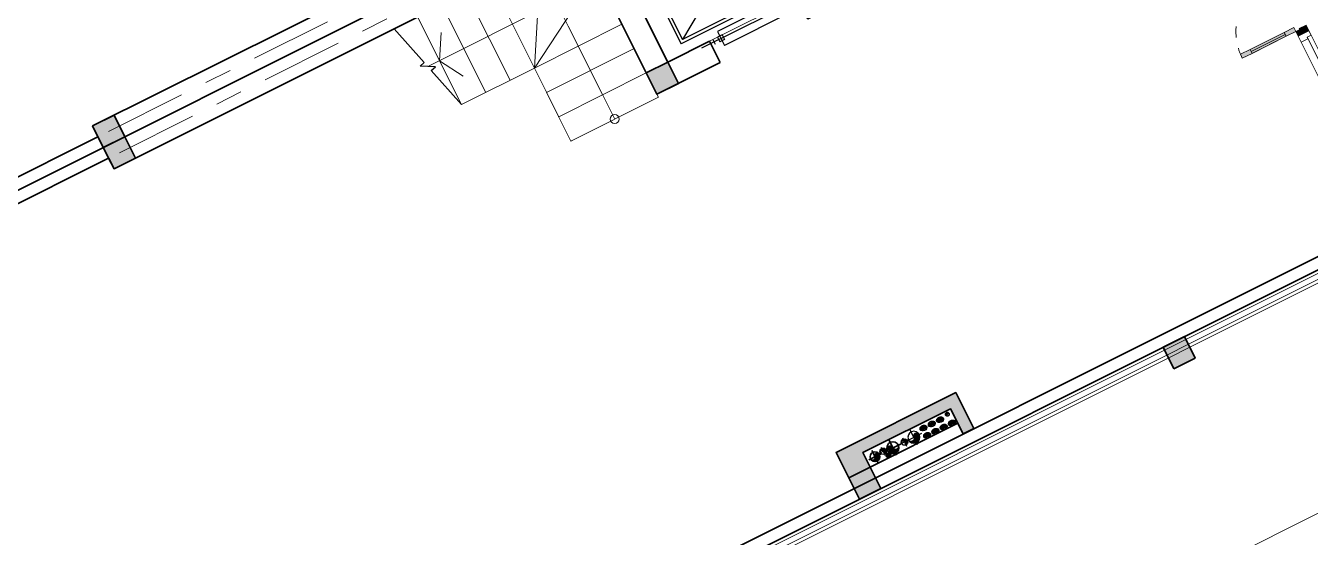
# Model space of a CAD drawing. Header units: millimetres. Extents: x 567980 to 569372, y 2065777 to 2066674.
# Drawn here: x 568781.28 to 568793.08, y 2066293.53 to 2066298.23 of the extents above; entities that cross this region are included whole.
import ezdxf

# ---------------------------------------------------------------- set-up
doc = ezdxf.new("R2010")
doc.units = ezdxf.units.MM
for name, pattern in [('ACAD_ISO03W100', [30, 12, -18]), ('CENTER', [3, 1.5, -0.5, 0.5, -0.5]), ('CENTER2', [1.125, 0.75, -0.125, 0.125, -0.125]), ('CONTINOUS', [0]), ('DIVIDEX22', [1.25, 0.625, -0.25, 0, -0.125, 0, -0.25]), ('HIDDEN', [0.75, 0.5, -0.25]), ('HIDDEN2', [0.1875, 0.125, -0.0625]), ('PHANTOM2', [1.25, 0.625, -0.125, 0.125, -0.125, 0.125, -0.125]), ('PHANTOM3', [1.5, 0.625, -0.125, 0.125, -0.125, 0.125, -0.125, 0.125, -0.125])]:
    doc.linetypes.add(name, pattern=pattern)
for name, color, linetype, lineweight in [('A-COT VACH', 2, 'Continuous', 35), ('A-CUA', 25, 'Continuous', 5), ('A-DIM', 251, 'Continuous', 15), ('A-HATCH', 251, 'Continuous', 5), ('A-NET CAT', 214, 'Continuous', 30), ('A-NET THAY', 125, 'Continuous', 18), ('A-NOI THAT', 44, 'Continuous', 9), ('A-TRUC', 250, 'CENTER', 5), ('A-TUONG', 255, 'Continuous', 35), ('boDnv', 54, 'Continuous', 25), ('N1.1-CN', 4, 'CONTINOUS', 35), ('N1.3-TN', 6, 'CENTER2', 35), ('N1.4-TP', 4, 'PHANTOM2', 35), ('N1.5-TH', 2, 'PHANTOM3', 30), ('N1.6-NM', 3, 'DIVIDEX22', 30), ('N4-OTHER1', 143, 'CONTINOUS', 15)]:
    doc.layers.add(name, color=color, linetype=linetype, lineweight=lineweight)
for name, color, linetype in [('A-NOITHAT', 252, 'Continuous'), ('ChiaLo', 128, 'CENTER'), ('LoLK', 6, 'Continuous'), ('M-CD', 40, 'ACAD_ISO03W100'), ('M-Control', 170, 'CENTER2'), ('M-RP', 140, 'Continuous'), ('QH', 7, 'Continuous')]:
    doc.layers.add(name, color=color, linetype=linetype)

# ---------------------------------------------------------------- blocks, each defined once
blk = doc.blocks.new('NEN')
at = {"layer": 'ChiaLo', "ltscale": 5}
for points in [[(77.80000250216108, -77.93873173277825), (113.5749772361014, -60.04596270178445)], [(80.48391785623971, -83.3049779413268), (116.2588925900636, -65.41220891056582)]]:
    blk.add_lwpolyline(points, dxfattribs=at)
at = {"layer": 'LoLK'}
for points in [[(93.00357451941818, -63.62610100652091), (75.11608714819886, -72.57248552399687), (77.80000250216108, -77.93873173301108), (95.68748987326398, -68.99234721483663)], [(95.68748987349682, -68.9923472146038), (77.80000250239391, -77.93873173324391), (80.4839178561233, -83.30497794109397), (98.3714052272262, -74.358593423618)], [(98.37140522734262, -74.35859342385083), (90.32203591417056, -78.38446645461954), (98.36126446793787, -94.45817745453678), (106.1560154120671, -89.9232180044055)]]:
    blk.add_lwpolyline(points, close=True, dxfattribs=at)
blk = doc.blocks.new('NEN K02')
at = {"layer": 'LoLK'}
for points in [[(-25.66771715460345, 20.00000001001172), (-25.66771715530194, 4.656612873077393e-10), (-19.66771715483628, 0), (-19.66771715483628, 20.00000001001172)], [(-19.66771715437062, 20.00000001280569), (-19.66771715390496, 0), (-25.66771715367213, 2.328306436538696e-10), (-25.66771715437062, 20.00000001257285)], [(-19.66771715506911, 20.00000001024455), (-19.66771715483628, 0), (-13.66771715553477, 0), (-13.66771715483628, 20.00000000977889)], [(-19.66771715413779, 20.00000001257285), (-13.66771715390496, 20.00000001303852), (-13.66771715390496, 11.00000001257285), (-13.66771715390496, 4.656612873077393e-10), (-19.6677171534393, 4.656612873077393e-10)], [(-13.66771715460345, 20.00000000977889), (-13.66771715506911, 11.00000000977889), (4.304299455368891, 11.0000000090804), (3.735089919529855, 20.0000000090804)]]:
    blk.add_lwpolyline(points, close=True, dxfattribs=at)
blk = doc.blocks.new('*U400')
at = {"layer": 'A-CUA', "color": 32}
for points in [[(60, -40.0000000000291), (45.00000000005821, -40), (45.00000000005821, -18.40746915910089), (0, -18.40746915910089), (0, -40), (0, -40), (0, -81.59253080412093), (0, -81.59253080412093), (0, -103.1850616265759), (45.00000000005821, -103.1850616265759), (45.00000000005821, -81.59253080412093), (60, -81.59253080412093)], [(30, -81.59253080415003), (59.99999999994179, -81.59253080415003), (60, -40.0000000000291), (29.99999999994179, -40.0000000000291)], [(639.9999976540549, -40.0000000000291), (654.9999976539967, -40), (654.9999976539967, -18.40746915910089), (699.9999976540549, -18.40746915910089), (699.9999976540549, -40), (699.9999976540549, -40), (699.9999976540549, -81.59253080412093), (699.9999976540549, -81.59253080412093), (699.9999976540549, -103.1850616265759), (654.9999976539967, -103.1850616265759), (654.9999976539967, -81.59253080412093), (639.9999976540549, -81.59253080412093)], [(669.9999976540549, -81.59253080415003), (639.9999976541131, -81.59253080415003), (639.9999976540549, -40.0000000000291), (669.9999976541131, -40.0000000000291)]]:
    blk.add_lwpolyline(points, close=True, dxfattribs=at)
at = {"layer": 'A-CUA', "color": 37, "lineweight": -2}
for points in [[(45.00000000005821, -18.40746915910089), (654.9999976539967, -18.40746915910089), (654.9999976539967, -40), (45.00000000005821, -40)], [(45.00000000005821, -81.59253080412093), (654.9999976539967, -81.59253080412093), (654.9999976539967, -103.1850616265759), (45.00000000005821, -103.1850616265759)]]:
    blk.add_lwpolyline(points, close=True, dxfattribs=at)
blk = doc.blocks.new('*U375')
for p, q in [((90.00000000000283, -99.99999999999753), (50.00000000000306, -99.99999999999864)), ((70.00000000000283, -99.99999999999804), (70.000000000026, -916.6666666666671)), ((2043.33333333334, -99.99999999994078), (2083.33333333334, -99.99999999993975)), ((2063.33333333334, -99.99999999994023), (2063.333333333363, -916.6666666666092)), ((90.000000000026, -916.6666666666661), (50.000000000026, -916.6666666666672)), ((2043.333333333364, -916.6666666666094), (2083.333333333363, -916.6666666666085))]:
    blk.add_line(p, q)
for points in [[(-3.275903171773614e-12, 113.0367899566194), (59.99999999999695, 113.0367899566211), (59.99999999999901, 40.00000000000166), (49.99999999999901, 40.00000000000139), (50, 1.412869821137974e-12), (0, 0)], [(50, 1.412869821137974e-12), (90, 2.52042831050403e-12), (90.00000000002882, -1016.666666666667), (50.00000000002905, -1016.666666666668)], [(2083.333333333338, 6.018300336200262e-11), (2043.333333333338, 5.910386658206697e-11), (2043.333333333367, -1016.666666666609), (2083.333333333366, -1016.666666666608)], [(2133.333333333334, 113.0367899566811), (2073.333333333334, 113.0367899566795), (2073.333333333336, 40.00000000005991), (2083.333333333336, 40.00000000006018), (2083.333333333338, 6.018300336200262e-11), (2133.333333333338, 6.156745147371019e-11)]]:
    blk.add_lwpolyline(points, close=True)
at = {"linetype": 'HIDDEN2'}
for centre, radius, start, end in [((49.99999999973099, 4.31796786878278e-10), 1016.666666667347, 270.0000392677531, 1.752157829518597e-12), ((2083.33333333498, 1.833205028855784e-09), 1016.666666668683, 180.0000000000015, 269.9999607322504)]:
    blk.add_arc(centre, radius, start, end, dxfattribs=at)
blk = doc.blocks.new('phào cửa')
at = {"layer": 'A-HATCH'}
h = blk.add_hatch(dxfattribs=at)
h.set_pattern_fill('ANSI31', color=256, scale=250)
h.set_pattern_definition([(45, (-237697.4602021521, 7620.008552273051), (-22.09708691207961, 22.09708691207961), [])])
h.paths.add_polyline_path([(3.222521627321839e-08, 0), (3.222521627321839e-08, 110), (-49.99999996777478, 110), (-49.99999996778206, 5.820766091346741e-11)])
at = {"layer": 'A-TUONG'}
blk.add_lwpolyline([(3.222521627321839e-08, 0), (3.222521627321839e-08, 110), (-49.99999996777478, 110), (-49.99999996778206, 5.820766091346741e-11)], close=True, dxfattribs=at)
blk = doc.blocks.new('CỦA DI SAU')
at = {"layer": 'A-NET THAY'}
blk.add_line((2199.977334673575, -0.08871254039650012), (3799.977334673575, -0.08871254039650012), dxfattribs=at)
for points in [[(2199.977334673575, -0.08871254039650012), (1499.977337019518, -0.08871251711343575), (1499.977337019518, -220.0887124752039), (2199.977334673575, -220.0887124980213)], [(3799.977334673575, -0.08871254039650012), (4499.977332327631, -0.08882865867053624), (4499.977332327631, -220.088828616761), (3799.977334673575, -220.0887124980213)]]:
    blk.add_lwpolyline(points, close=True, dxfattribs=at)
at = {"layer": 'A-CUA', "xscale": -1}
blk.add_blockref('*U400', (2199.977334673575, -49.29244711709862, 1.05544992030015e-06), dxfattribs=at)
at = {"layer": 'A-CUA', "extrusion": (0, 0, -1), "xscale": -0.7500000000000002, "yscale": 0.7500000000000002, "zscale": -0.7500000000000002}
blk.add_blockref('*U375', (-2199.977334673575, -152.4775087437006), dxfattribs=at)
at = {"layer": 'A-CUA'}
blk.add_blockref('*U400', (3799.977334673575, -49.29244711708907), dxfattribs=at)
at = {"layer": 'A-TUONG', "xscale": -1, "rotation": 90}
blk.add_blockref('phào cửa', (1389.977337019576, -0.08859640870150542, 1.05544992030015e-06), dxfattribs=at)
at = {"layer": 'A-TUONG', "rotation": 270}
blk.add_blockref('phào cửa', (4609.977332327573, -0.08859640870150542, 1.05544992030015e-06), dxfattribs=at)
blk = doc.blocks.new('cum dh a3.3.1.6.7')
at = {"layer": 'A-TUONG', "xscale": -0.001, "yscale": 0.001, "zscale": 0.001, "rotation": 359.9999999999999}
blk.add_blockref('CỦA DI SAU', (7.298548410180956, -7.986091077327728e-08), dxfattribs=at)
blk = doc.blocks.new('*U308')
h = blk.add_hatch(color=254)
h.dxf.hatch_style = 1
h.paths.add_polyline_path([(21.73011238398612, 344.5156181119089), (21.73011238398612, 514.1349438079922), (50.00000000000001, 514.1349438079922), (50.00000000000001, 485.8650561920074), (27.38408990719472, 485.8650561920074), (27.38408990719472, 344.5156181119089)])
h = blk.add_hatch(color=253)
h.dxf.hatch_style = 1
h.paths.add_polyline_path([(50.00000000000001, 449.9999999999998), (89.99999999999999, 449.9999999999998), (89.99999999999999, 549.9999999999998), (50.00000000000001, 549.9999999999998)])
h.paths.add_polyline_path([(50, 100), (90, 100), (90, 0), (50, 0)])
h = blk.add_hatch(color=253)
h.dxf.hatch_style = 1
h.paths.add_polyline_path([(1150, 100), (1110, 100), (1110, 0), (1150, 0)])
h.paths.add_polyline_path([(1150, 450), (1110, 450), (1110, 550), (1150, 550)])
h = blk.add_hatch(color=254)
h.dxf.hatch_style = 1
h.paths.add_polyline_path([(50.00000000000001, 449.9999999999998), (89.99999999999999, 449.9999999999998), (90, 100), (50, 100)])
h = blk.add_hatch(color=254)
h.dxf.hatch_style = 1
h.paths.add_polyline_path([(1110, 450), (1150, 450), (1150, 100), (1110, 100)])
h = blk.add_hatch(color=253)
h.dxf.hatch_style = 1
h.paths.add_polyline_path([(0, 0), (50, 0), (50, -40), (60, -40), (60, -110.0000000000004), (0, -110.0000000000004)])
h = blk.add_hatch(color=253)
h.dxf.hatch_style = 1
h.paths.add_polyline_path([(1200, 0), (1150, 0), (1150, -40), (1140, -40), (1140, -110.0000000000004), (1200, -110.0000000000004)])
at = {"linetype": 'Continuous'}
blk.add_line((70, 100), (69.99999999999999, 449.9999999999998), dxfattribs=at)
for p, q in [((89.99999999999999, 449.9999999999998), (90, 100)), ((1110, 450), (1110, 100)), ((1130, 100), (1130, 450))]:
    blk.add_line(p, q)
for points in [[(21.73011238398612, 344.5156181119089), (21.73011238398612, 514.1349438079922), (50.00000000000001, 514.1349438079922), (50.00000000000001, 485.8650561920074), (27.38408990719472, 485.8650561920074), (27.38408990719472, 344.5156181119089)], [(50.00000000000001, 449.9999999999998), (89.99999999999999, 449.9999999999998), (90, 100), (50, 100)], [(1110, 450), (1150, 450), (1150, 100), (1110, 100)], [(0, 0), (50, 0), (50, -40), (60, -40), (60, -110.0000000000004), (0, -110.0000000000004)], [(1200, 0), (1150, 0), (1150, -40), (1140, -40), (1140, -110.0000000000004), (1200, -110.0000000000004)]]:
    blk.add_lwpolyline(points, close=True)
for points in [[(50.00000000000001, 449.9999999999998), (89.99999999999999, 449.9999999999998), (89.99999999999999, 549.9999999999998), (50.00000000000001, 549.9999999999998), (50.00000000000001, 449.9999999999998)], [(1150, 450), (1110, 450), (1110, 550), (1150, 550), (1150, 450)], [(50.00000000000001, 452.9059272893353), (50, 100)], [(1150, 452.9059272893355), (1150, 100)], [(50, 100), (90, 100), (90, 0), (50, 0), (50, 100)], [(1150, 100), (1110, 100), (1110, 0), (1150, 0), (1150, 100)]]:
    blk.add_lwpolyline(points)
at = {"linetype": 'HIDDEN', "ltscale": 30}
for points in [[(599.9999999999999, 0, 0.4142135623730951), (50, 549.9999999999999, 0.4142135623730951)], [(599.9999999999999, 0, -0.4142135623730951), (1150, 550.0000000000003, -0.4142135623730951)]]:
    blk.add_lwpolyline(points, format="xyb", dxfattribs=at)
blk = doc.blocks.new('*U295')
at = {"ltscale": 10}
for p, q in [((800, 0), (0, 0)), ((755, -70), (45, -70)), ((755, -110), (45, -110))]:
    blk.add_line(p, q, dxfattribs=at)
for points in [[(0, -110), (45, -110), (45, -70), (60, -70), (60, 0), (0, 0)], [(800, -110), (755, -110), (755, -70), (740, -70), (740, 0), (800, 0)]]:
    blk.add_lwpolyline(points, close=True, dxfattribs=at)
blk = doc.blocks.new('AP11B2')
at = {"layer": 'A-NOITHAT'}
for p, q in [((359.9999999990687, 1491.603832304019), (-360.0000000009313, 1491.603832304019)), ((-360.0000000009313, 1341.603832304019), (-360.0000000009313, 1491.603832304019)), ((359.9999999990687, 1341.603832304019), (359.9999999990687, 1491.603832304019)), ((557.9627270745113, 1416.603832304019), (-568.2546845125034, 1416.603832304019)), ((-435.0000000009313, 1391.603832304027), (-435.0000000009313, 1441.603832304019)), ((-385.0000000009313, 1391.603832304027), (-385.0000000009313, 1441.603832304019)), ((-335.0000000009313, 1441.603832304019), (-385.0000000009313, 1441.603832304019)), ((-335.0000000009313, 1391.603832304027), (-385.0000000009313, 1391.603832304027)), ((-335.0000000009313, 1391.603832304027), (-335.0000000009313, 1441.603832304019)), ((384.9999999990687, 1441.603832304019), (334.9999999990687, 1441.603832304019)), ((334.9999999990687, 1391.603832304027), (334.9999999990687, 1441.603832304019)), ((384.9999999990687, 1391.603832304027), (334.9999999990687, 1391.603832304027)), ((384.9999999990687, 1391.603832304027), (384.9999999990687, 1441.603832304019)), ((434.9999999990687, 1391.603832304027), (434.9999999990687, 1441.603832304019)), ((-725.0000000009313, 166.1255714344661), (-725.0000000009313, 1291.603832304019)), ((724.9999999990687, 1291.603832304019), (-725.0000000009313, 1291.603832304019)), ((-695.0000000009313, 366.1255714344516), (-695.0000000009313, 1261.603832304019)), ((694.9999999990687, 1261.603832304019), (-695.0000000009313, 1261.603832304019)), ((694.9999999990687, 366.1255714344516), (-695.0000000009313, 1261.603832304019)), ((-695.0000000009313, 366.1255714344516), (694.9999999990687, 1261.603832304019)), ((359.9999999990687, 1341.603832304019), (-360.0000000009313, 1341.603832304019)), ((694.9999999990687, 366.1255714344516), (694.9999999990687, 1261.603832304019)), ((724.9999999990687, 166.1255714344588), (724.9999999990687, 1291.603832304019)), ((-850.0000000009313, 757.1255714344661), (-850.0000000009313, 857.1255714344661)), ((-750.0000000009313, 807.1255714344588), (-850.0000000009313, 807.1255714344588)), ((-750.0000000009313, 757.1255714344661), (-750.0000000009313, 857.1255714344661)), ((749.9999999990687, 757.1255714344661), (749.9999999990687, 857.1255714344661)), ((749.9999999990687, 807.1255714344588), (849.9999999990687, 807.1255714344516)), ((849.9999999990687, 757.1255714344661), (849.9999999990687, 857.1255714344661)), ((-360.0000000009313, 366.1255714344516), (-695.0000000009313, 366.1255714344516)), ((-420.0000000009313, 246.1255714344588), (-420.0000000009313, 366.1255714344516)), ((-360.0000000009313, 246.1255714344588), (-360.0000000009313, 366.1255714344516)), ((694.9999999990687, 366.1255714344516), (359.9999999990687, 366.1255714344516)), ((359.9999999990687, 246.1255714344516), (359.9999999990687, 366.1255714344516)), ((419.9999999990687, 246.1255714344516), (419.9999999990687, 366.1255714344516)), ((724.9999999990687, 166.1255714344588), (-725.0000000009313, 166.1255714344661)), ((-360.0000000009313, 246.1255714344588), (-420.0000000009313, 246.1255714344588)), ((417.3913043467328, 226.1255714344588), (-417.3913043485954, 226.1255714344661)), ((-417.3913043485954, 186.1255714344588), (-417.3913043485954, 226.1255714344661)), ((417.3913043467328, 186.1255714344516), (-417.3913043485954, 186.1255714344588)), ((-9.313225746154785e-10, 186.1255714344516), (-9.313225746154785e-10, 226.1255714344661)), ((419.9999999990687, 246.1255714344516), (359.9999999990687, 246.1255714344516)), ((417.3913043467328, 186.1255714344516), (417.3913043467328, 226.1255714344588)), ((417.3913043467328, 79.48334088382398), (-417.3913043485954, 79.48334088382398)), ((-417.3913043485954, 39.48334088382398), (-417.3913043485954, 79.48334088382398)), ((417.3913043467328, 39.48334088382398), (-417.3913043485954, 39.48334088382398)), ((-407.3913043476641, -66.86999999999534), (-407.3913043476641, 25)), ((-367.3913043485954, 25), (-407.3913043476641, 25)), ((-357.3913043485954, -15), (-357.3913043485954, 15)), ((-9.313225746154785e-10, 39.48334088382398), (-9.313225746154785e-10, 79.48334088382398)), ((357.3913043467328, -15), (357.3913043467328, 15)), ((407.3913043458015, 25), (367.3913043467328, 25)), ((407.3913043458015, -66.86999999999534), (407.3913043458015, 25)), ((417.3913043467328, 39.48334088382398), (417.3913043467328, 79.48334088382398)), ((-387.3913043485954, -76.86999999999534), (-397.3913043485954, -76.86999999999534)), ((-377.3913043476641, -66.86999999999534), (-377.3913043476641, -24.99999999999272)), ((-367.3913043485954, -24.99999999999272), (-377.3913043476641, -24.99999999999272)), ((377.3913043458015, -24.99999999999272), (367.3913043467328, -24.99999999999272)), ((377.3913043458015, -66.86999999999534), (377.3913043458015, -24.99999999999272)), ((397.3913043467328, -76.86999999999534), (387.3913043467328, -76.86999999999534))]:
    blk.add_line(p, q, dxfattribs=at)
for centre, start, end in [((-367.3913043485954, 15), 0, 90), ((367.3913043467328, 15), 90, 180), ((-397.3913043485954, -66.86999999999534), 180, 270), ((-387.3913043485954, -66.86999999999534), 270, 0), ((-367.3913043485954, -15), 270, 0), ((367.3913043467328, -15), 180, 270), ((387.3913043467328, -66.86999999999534), 180, 270), ((397.3913043467328, -66.86999999999534), 270, 0)]:
    blk.add_arc(centre, 10, start, end, dxfattribs=at)
for p in [(-900.0000000009313, 0), (899.9999999990687, 0)]:
    blk.add_point(p, dxfattribs=at)
blk = doc.blocks.new('cot 220')
at = {"layer": 'A-COT VACH'}
h = blk.add_hatch(color=256, dxfattribs=at)
h.dxf.hatch_style = 1
h.paths.add_polyline_path([(110.0000037951395, 109.9999999980937), (-109.9999962048605, 109.9999999980937), (-109.9999962048605, -110.0000000019063), (110.0000037951395, -110.0000000019063)])
blk.add_lwpolyline([(-109.9999962048605, -110.0000000019063), (110.0000037951395, -110.0000000019063), (110.0000037951395, 109.9999999980937), (-109.9999962048605, 109.9999999980937)], close=True, dxfattribs=at)
blk = doc.blocks.new('N-ONGDUNG')
at = {"layer": 'N4-OTHER1', "ltscale": 10}
h = blk.add_hatch(dxfattribs=at)
h.set_pattern_fill('ANSI31', color=256, scale=36.00000000004761, angle=-90.00000000000001, style=0)
h.set_pattern_definition([(314.9999999999999, (39548.85017086168, 159241.458453613), (3.181980515343671, 3.181980515343669), [])])
h.paths.add_polyline_path([(7.275957614183426e-12, 45.00000000005821, -0.4142135623730951), (45.00000000006548, 0), (7.275957614183426e-12, -2.91038304567337e-11)])
h.paths.add_polyline_path([(-45.00000000005093, -1.309672370553017e-10, -0.4142135623741864), (7.275957614183426e-12, 45.00000000005821), (7.275957614183426e-12, 0, 1)])
h.paths.add_polyline_path([(7.275957614183426e-12, 0), (45.00000000006548, 0, -1)])
at = {"linetype": 'Continuous', "ltscale": 10}
for p, q in [((63.00000000008731, 0), (-63.00000000007276, 0)), ((7.275957614183426e-12, 63.00000000008731), (4.365574568510056e-11, -63.00000000008731))]:
    blk.add_line(p, q, dxfattribs=at)
blk.add_circle((7.275957614183426e-12, 0), 45.00000000005951, dxfattribs=at)
for centre, start, end in [((-22.5000000000291, 0), 0, 180), ((22.50000000004366, 0), 180, 0)]:
    blk.add_arc(centre, 22.50000000002975, start, end, dxfattribs=at)
blk = doc.blocks.new('$cc')
h = blk.add_hatch()
h.set_pattern_fill('_USER', color=8, scale=0.05, angle=45, style=0, pattern_type=0)
h.set_pattern_definition([(45, (-200956.0241762463, 465343.0443457479), (-0.03535533905932738, 0.03535533905932738), [])])
edge = h.paths.add_edge_path()
edge.add_arc((-0.1875000000291038, -0.25), 0.3125000000174623, -53.130102349887125, 53.130102349887125, ccw=False)
edge.add_arc((-2.91038304567337e-11, 0), 0.5, 89.99999999666488, 270.00000000333506, ccw=False)
edge.add_arc((0.1874999999708962, 0.25), 0.3124999999825377, 126.8698976415752, 233.1301023584249)
at = {"color": 8}
blk.add_lwpolyline([(0, 0, -0.499999999953434), (0, -0.5, -1.000000000058208), (0, 0.5, 0.5000000000465661), (0, 0, 0.3333333332919413), (0, 0, 0.3333333332919413)], format="xyb", dxfattribs=at)
blk.add_circle((0, 0), 0.5)
blk = doc.blocks.new('A$C9810a9bf')
at = {"layer": 'M-RP', "ltscale": 200}
for centre, radius in [((-14.75, 0), 14.75), ((-14.75, 0), 4.75), ((17.95000000000073, 0), 17.95000000000073), ((17.95000000000073, 0), 7.950000000000728)]:
    blk.add_circle(centre, radius, dxfattribs=at)
blk.add_ellipse((3.200000000000728, 0), major_axis=(-32.70000000000073, 0), ratio=0.7561140155418827, dxfattribs=at)
at = {"layer": 'M-RP', "ltscale": 200, "xscale": 9.5, "yscale": 9.5, "zscale": 9.5, "rotation": 180}
blk.add_blockref('$cc', (-14.75, 0), dxfattribs=at)
at = {"layer": 'M-RP', "ltscale": 200, "xscale": 15.9, "yscale": 15.9, "zscale": 15.9}
blk.add_blockref('$cc', (17.95000000000073, 0), dxfattribs=at)
blk = doc.blocks.new('A$Caa2107e4')
at = {"layer": 'M-Control', "ltscale": 0.03}
for centre, radius in [((-14.75, 0), 14.75), ((-14.75, 0), 4.75), ((17.95000000000073, 0), 17.95000000000073), ((17.95000000000073, 0), 7.950000000000728)]:
    blk.add_circle(centre, radius, dxfattribs=at)
blk.add_ellipse((3.200000000000728, 0), major_axis=(-32.70000000000073, 0), ratio=0.7561140155418827, dxfattribs=at)
at = {"layer": 'M-Control', "ltscale": 0.03, "xscale": 9.5, "yscale": 9.5, "zscale": 9.5, "rotation": 180}
blk.add_blockref('$cc', (-14.75, 0), dxfattribs=at)
at = {"layer": 'M-Control', "ltscale": 0.03, "xscale": 15.9, "yscale": 15.9, "zscale": 15.9}
blk.add_blockref('$cc', (17.95000000000073, 0), dxfattribs=at)
blk = doc.blocks.new('truc kt')
at = {"layer": 'A-HATCH'}
h = blk.add_hatch(color=256, dxfattribs=at)
h.dxf.hatch_style = 1
h.paths.add_polyline_path([(110.0000000009313, 1009.995999998602), (110.0000000009313, 1119.995999998602), (-259.9999999990687, 1119.995999998602), (-259.9999999990687, -110.0040000013978), (9.313225746154785e-10, -110.0040000013978), (9.313225746154785e-10, 109.9959999986022), (-149.9999999990105, 109.9959999986022), (-149.9999999990687, 1009.995999998602)])
at = {"layer": 'A-TUONG'}
for points in [[(110.0000000009313, 1009.995999998602), (110.0000000009313, 1119.995999998602), (-259.9999999990687, 1119.995999998602), (-259.9999999990687, -110.0040000013978), (9.313225746154785e-10, -110.0040000013978), (9.313225746154785e-10, 109.9959999986022), (-149.9999999990105, 109.9959999986022), (-149.9999999990687, 1009.995999998602), (110.0000000009313, 1009.995999998602)], [(9.313225746154785e-10, 109.9999999993015), (9.313225746154785e-10, 1009.995999998602)]]:
    blk.add_lwpolyline(points, dxfattribs=at)
at = {"layer": 'M-CD', "xscale": 34, "yscale": 34, "zscale": 34}
blk.add_blockref('$cc', (-116.0677081884933, 961.473602712038), dxfattribs=at)
at = {"layer": 'M-RP', "ltscale": 200, "rotation": 90}
for name, p in [('A$C9810a9bf', (-26.04999999905704, 961.2459999985876)), ('A$Caa2107e4', (-26.04999999905704, 961.2459999985876)), ('A$C9810a9bf', (-101.049999999057, 875.8459999985935)), ('A$Caa2107e4', (-101.049999999057, 875.8459999985935)), ('A$C9810a9bf', (-26.04999999905704, 875.8459999985935)), ('A$Caa2107e4', (-26.04999999905704, 875.8459999985935)), ('A$C9810a9bf', (-101.049999999057, 790.4459999985993)), ('A$Caa2107e4', (-101.049999999057, 790.4459999985993)), ('A$C9810a9bf', (-101.049999999057, 705.0459999986051)), ('A$Caa2107e4', (-101.049999999057, 705.0459999986051)), ('A$C9810a9bf', (-26.04999999905704, 790.4459999985993)), ('A$Caa2107e4', (-26.04999999905704, 790.4459999985993)), ('A$C9810a9bf', (-26.04999999905704, 705.0459999986051)), ('A$Caa2107e4', (-26.04999999905704, 705.0459999986051))]:
    blk.add_blockref(name, p, dxfattribs=at)
at = {"layer": 'N1.1-CN', "xscale": 0.4444444444444456, "yscale": 0.4444444444444456, "zscale": 0.4444444444444456, "rotation": 90}
blk.add_blockref('N-ONGDUNG', (-19.99999999889405, 308.8576939753111), dxfattribs=at)
at = {"layer": 'N1.3-TN', "xscale": -1, "rotation": 270}
blk.add_blockref('N-ONGDUNG', (-64.99999192910036, 191.9839999961114), dxfattribs=at)
at = {"layer": 'N1.4-TP', "xscale": 1.222222222222222, "yscale": 1.222222222222222, "zscale": 1.222222222222222, "rotation": 270}
blk.add_blockref('N-ONGDUNG', (-64.99999999906868, 375.9839999961696), dxfattribs=at)
at = {"layer": 'N1.5-TH', "xscale": 0.6666666666666677, "yscale": 0.6666666666666677, "zscale": 0.6666666666666677, "rotation": 90}
for p in [(-64.99999999906868, 494.9839999963006), (-75.99999919818947, 281.9839999961259)]:
    blk.add_blockref('N-ONGDUNG', p, dxfattribs=at)
at = {"layer": 'N1.6-NM', "xscale": -1.222222222222222, "yscale": 1.222222222222222, "zscale": 1.222222222222222, "rotation": 270}
blk.add_blockref('N-ONGDUNG', (-64.99999999906868, 591.9839999964315), dxfattribs=at)
blk = doc.blocks.new('MBT1 A1')
at = {"layer": 'A-NET CAT'}
blk.add_lwpolyline([(1.120000000111759, -9.379713737638667), (0.7168689491227269, -9.487732377136126), (0.7039279968012124, -9.439436085987836), (0.633217318682, -9.561910572927445), (0.6202763663604856, -9.513614281779155), (0.2201106760185212, -9.620838355505839)], dxfattribs=at)
at = {"layer": 'A-NET THAY', "ltscale": 100}
for p, q in [((1.619999999878928, -7.079995999811217), (1.619999999878928, -6.179995999671519)), ((1.120000000111759, -8.629713737638667), (0.6006710005458444, -7.729548536008224)), ((1.120000000111759, -8.629713737638667), (1.120000000111759, -7.729999999748543)), ((1.369999999878928, -8.629713737638667), (1.370000000111759, -7.729999999981374)), ((1.619999999878928, -8.629713737638667), (1.619999999878928, -7.729999999748543)), ((1.120000000111759, -8.629713737638667), (0.2199999999720603, -8.110098495380953)), ((1.120000000111759, -8.629713737638667), (0.220000000204891, -8.629713737871498)), ((1.120000000111759, -8.629713737638667), (1.120000000111759, -9.379713737638667)), ((1.619999999878928, -8.629713737638667), (1.120000000111759, -8.629713737638667)), ((1.869999999878928, -8.629713737638667), (1.369999999878928, -8.629713737638667)), ((1.119999999878928, -8.879713737638667), (0.220000000204891, -8.879713737638667)), ((1.120000000111759, -9.129713737871498), (0.220000000204891, -9.129713737638667)), ((1.120000000111759, -9.379713737638667), (0.2199999999720603, -9.379713737871498))]:
    blk.add_line(p, q, dxfattribs=at)
at = {"layer": 'A-NET THAY', "color": 251, "ltscale": 10}
for p, q in [((1.620000000111759, -8.179856868926436), (0.6699999999254942, -8.179856868693605)), ((0.6700000001583248, -9.49820109992288), (0.6699999999254942, -8.179856868693605)), ((1.869999999878928, -8.179856868693605), (0.9199999999254942, -8.179856868693605))]:
    blk.add_line(p, q, dxfattribs=at)
at = {"layer": 'A-NET THAY', "ltscale": 100}
blk.add_lwpolyline([(1.869999999878928, -8.629713737638667), (1.869999999878928, -7.729999999981374), (1.840000000083819, -7.729999999748543)], dxfattribs=at)
at = {"layer": 'A-NET THAY', "ltscale": 10}
blk.add_lwpolyline([(0.4458215811755508, -9.249713737517595), (0.6699999999254942, -9.379713737638667), (0.8941784189082682, -9.249713737517595)], dxfattribs=at)
blk.add_circle((1.869999999878928, -8.179856868693605), 0.04118169652319922, dxfattribs=at)
at = {"layer": 'A-NET THAY', "ltscale": 100}
for p in [(1.369999999878928, -8.629713737638667), (1.369999999878928, -8.629713737638667), (1.619999999878928, -8.629713737638667), (1.619999999878928, -8.629713737638667), (1.869999999878928, -8.629713737638667), (1.869999999878928, -8.629713737638667)]:
    blk.add_point(p, dxfattribs=at)
at = {"layer": 'A-TRUC', "ltscale": 0.5}
for p, q in [((0.1100000001024455, -16.8899959998671), (0.1099999998696148, -2.109995999606326)), ((5.890000000363216, -16.8899959998671), (5.890000000130385, -2.109995999606326))]:
    blk.add_line(p, q, dxfattribs=at)
at = {"layer": 'A-TUONG'}
for p, q in [((0, -17.10999999986961), (0, -2)), ((6.000000000232831, -17.10999599960633), (6.000000000232831, -1.999999999767169)), ((5.890000000130385, -12.27999599976465), (5.890000000130385, -2.219995999941602)), ((0.2199999999720603, -12.49999599996954), (0.2199999999720603, -7.729995999950916)), ((0.2199999999720603, -12.49999599996954), (0.1099999998696148, -12.49999599973671)), ((0.1100000001024455, -16.77999599999748), (0.1099999998696148, -12.49999599973671))]:
    blk.add_line(p, q, dxfattribs=at)
at = {"layer": 'A-TUONG', "ltscale": 100}
blk.add_lwpolyline([(1.840000000083819, -7.079995999811217), (1.840000000083819, -7.729995999718085), (0, -7.729995999718085), (0, -5.529995999764651), (1.839999999850988, -5.529995999997482), (1.840000000083819, -6.179995999904349), (1.619999999878928, -6.179995999671519), (1.619999999878928, -5.749995999736711), (0.2199999999720603, -5.749995999736711), (0.2199999999720603, -7.509995999978855), (1.620000000111759, -7.509995999746025), (1.619999999878928, -7.079995999811217)], close=True, dxfattribs=at)
at = {"layer": 'A-COT VACH', "xscale": 0.001, "yscale": 0.001, "zscale": 0.001}
for p in [(1.729999996256083, -7.619999999878928), (5.889999996405095, -7.619999999646097), (0.1099999961443245, -12.38999999989755)]:
    blk.add_blockref('cot 220', p, dxfattribs=at)
at = {"layer": 'A-CUA', "yscale": 0.0009999999999999998, "rotation": 180}
for name, p, xscale, zscale in [('*U308', (2.800000000046566, -2.219995999941602), -0.0009999999999999998, 0.001), ('*U295', (4.800000000046566, -2.219995999708772), 0.0009999999999999998, 0.0009999999999999998)]:
    blk.add_blockref(name, p, dxfattribs=dict(at, xscale=xscale, zscale=zscale))
at = {"layer": 'A-DIM', "xscale": 0.001, "yscale": 0.001, "zscale": 0.001}
blk.add_blockref('truc kt', (5.78000000026077, -7.61999599984847), dxfattribs=at)
at = {"layer": 'A-NOI THAT', "linetype": 'Continuous', "xscale": -0.0009583333333333351, "yscale": 0.0009583333333333351, "zscale": 0.0009583333333333339, "rotation": 270}
blk.add_blockref('AP11B2', (0.2863796604797244, -6.629995999624953), dxfattribs=at)
blk = doc.blocks.new('MBT1K02')
at = {"layer": 'LoLK', "rotation": 90}
blk.add_blockref('cum dh a3.3.1.6.7', (-11.66771715448704, 11.01500399457291), dxfattribs=at)
at = {"layer": 'LoLK', "xscale": -1}
blk.add_blockref('MBT1 A1', (-19.66771715600044, 20.00000000628643), dxfattribs=at)
at = {"layer": 'LoLK'}
blk.add_blockref('MBT1 A1', (-19.66771715483628, 20.00000000628643), dxfattribs=at)
blk.add_blockref('NEN K02', (-4.656612873077393e-10, 0), dxfattribs=at)
blk = doc.blocks.new('rkg2')
at = {"layer": 'A-NET THAY'}
for points in [[(2.384185791015625e-07, -14966.02260791707), (2.868473529815674e-07, -17972.01661115565), (9000.000000763685, -17402.80707519274), (9000.00000050664, -9.439536370337009e-07), (0, -5.900510586798191e-07), (3.166496753692627e-08, -1999.999999657855)], [(3820.469334064052, -17700.32916262641), (8970.000000763685, -17374.64450028603), (8970.00000050664, -30.00000094276038), (30.00000000093132, -30.00000059124432), (30.00000003259629, -1999.999999656662)], [(3817.313364493661, -17650.42886346823), (8920.000000761822, -17327.70687544151), (8920.000000508502, -80.00000094081042), (80.00000000093132, -80.00000059319427), (80.00000003166497, -1999.999999654712)], [(110.0000002384186, -14959.0656024779), (110.0000002849847, -17854.83982561933), (8890.000000761822, -17299.54430053479), (8890.000000508502, -110.0000009396172), (110.0000000018626, -110.0000005943875), (110.000000031665, -1999.999999653519)]]:
    blk.add_lwpolyline(points, dxfattribs=at)
at = {"layer": 'A-COT VACH'}
blk.add_blockref('cot 220', (4499.99999645818, -110.0000007650815), dxfattribs=at)
blk = doc.blocks.new('CUM CONG A3-A3.1-A6-A7')
at = {"layer": 'QH', "xscale": 0.001, "yscale": 0.001, "zscale": 0.001}
blk.add_blockref('rkg2', (11.00000000919681, -6.984919309616089e-10), dxfattribs=at)
blk = doc.blocks.new('MB CONG KHU A')
at = {"layer": 'LoLK', "rotation": 26.57180110630141}
blk.add_blockref('CUM CONG A3-A3.1-A6-A7', (33.08528070861939, 47.7446621756535), dxfattribs=at)

msp = doc.modelspace()

# ---------------------------------------------------------------- block references
at = {"layer": 'boDnv'}
msp.add_blockref('NEN', (568697.4807461541, 2066371.697269554), dxfattribs=at)

# ---------------------------------------------------------------- next in the draw order: block references
at = {"layer": 'LoLK', "rotation": 296.5718179020918}
msp.add_blockref('MBT1K02', (568784.0784966609, 2066276.168235795), dxfattribs=at)

# ---------------------------------------------------------------- next in the draw order: block references
at = {"layer": 'LoLK'}
msp.add_blockref('MB CONG KHU A', (568744.8793870007, 2066240.647631037), dxfattribs=at)

doc.saveas('drawing.dxf')
